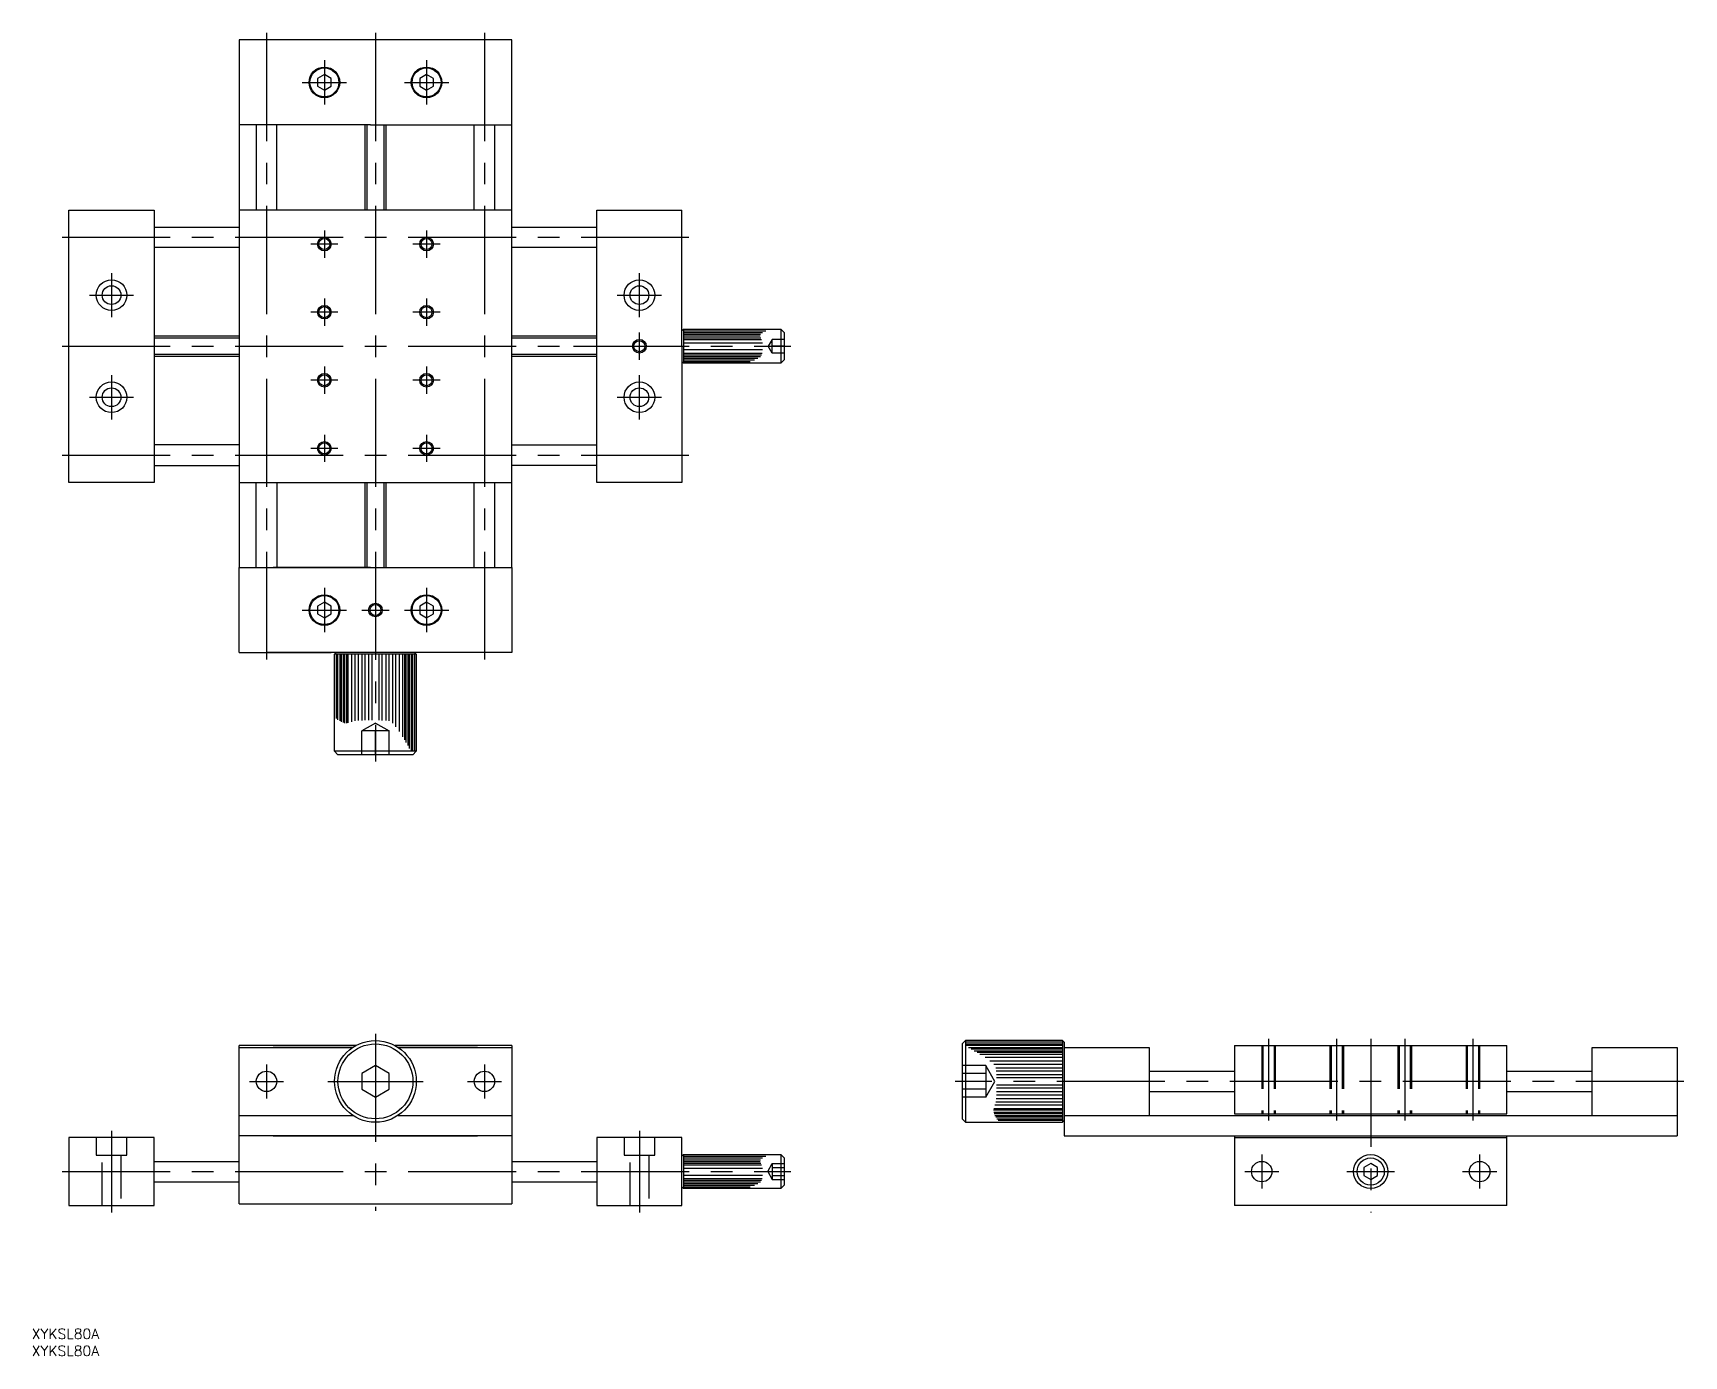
# Model space of a CAD drawing. Extents: x -101 to 384, y -81 to 308.
import ezdxf

# ---------------------------------------------------------------- set-up
doc = ezdxf.new("R2010")
doc.units = 0
for name, pattern in [('CENTER', [50.8, 31.75, -6.35, 6.35, -6.35]), ('DASHED', [19.05, 12.7, -6.35]), ('PHANTOM', [63.5, 31.75, -6.35, 6.35, -6.35, 6.35, -6.35])]:
    doc.linetypes.add(name, pattern=pattern)
doc.layers.get('0').update_dxf_attribs({"linetype": 'CONTINUOUS'})
doc.layers.add('CENTER', color=1, linetype='CONTINUOUS')
doc.styles.get("Standard").update_dxf_attribs({"font": 'txt.shx', "height": 3, "bigfont": 'bigfont.shx'})

# ---------------------------------------------------------------- blocks, each defined once
blk = doc.blocks.new('*U2')
at = {"color": 7, "linetype": 'CONTINUOUS'}
blk.add_text('XYKSL80A', height=3, dxfattribs=at).set_placement((-100.94, -75.66))
blk = doc.blocks.new('*U3')
at = {"color": 7, "linetype": 'CONTINUOUS'}
blk.add_text('XYKSL80A', height=3, dxfattribs=at).set_placement((-100.94, -80.66))

msp = doc.modelspace()

# ---------------------------------------------------------------- linework, layer by layer
at = {"color": 7, "linetype": 'CONTINUOUS'}
for p, q in [((10, 305.95), (-40, 305.95)), ((-40, 305.95), (-40, 280.95)), ((40, 305.95), (10, 305.95)), ((40, 280.95), (40, 305.95)), ((-15, 295.76), (-17, 294.6)), ((-13, 294.6), (-15, 295.76)), ((15, 295.76), (13, 294.6)), ((17, 294.6), (15, 295.76)), ((-17, 294.6), (-17, 292.29)), ((-17, 292.29), (-15, 291.14)), ((-15, 291.14), (-13, 292.29)), ((-13, 292.29), (-13, 294.6)), ((13, 294.6), (13, 292.29)), ((13, 292.29), (15, 291.14)), ((15, 291.14), (17, 292.29)), ((17, 292.29), (17, 294.6)), ((-40, 280.95), (-40, 215.95)), ((-11.5, 280.95), (-40, 280.95)), ((-35, 280.95), (-35, 255.95)), ((-1.5, 280.95), (-30, 280.95)), ((-29, 255.95), (-29, 280.95)), ((-3, 255.95), (-3, 280.95)), ((-1.5, 280.95), (1.5, 280.95)), ((1.5, 280.95), (40, 280.95)), ((3, 280.95), (3, 255.95)), ((29, 255.95), (29, 280.95)), ((35, 280.95), (35, 255.95)), ((40, 215.95), (40, 280.95)), ((-90, 175.95), (-90, 255.95)), ((-90, 255.95), (-65, 255.95)), ((-65, 255.95), (-65, 215.95)), ((40, 255.95), (-40, 255.95)), ((65, 215.95), (65, 255.95)), ((65, 255.95), (90, 255.95)), ((90, 215.95), (90, 255.95)), ((-65, 250.95), (-40, 250.95)), ((40, 250.95), (65, 250.95)), ((-40, 244.95), (-65, 244.95)), ((65, 244.95), (40, 244.95)), ((-65, 218.95), (-40, 218.95)), ((40, 218.95), (65, 218.95)), ((90.5, 220.95), (90, 220.45)), ((90.5, 220.95), (119, 220.95)), ((90.5, 220.95), (90.5, 210.95)), ((119, 220.95), (119, 210.95)), ((120, 219.95), (119, 220.95)), ((120, 219.95), (120, 211.95)), ((-65, 215.95), (-65, 175.95)), ((-40, 215.95), (-40, 150.95)), ((40, 150.95), (40, 215.95)), ((65, 175.95), (65, 215.95)), ((90, 215.95), (90, 175.95)), ((-40, 212.95), (-65, 212.95)), ((65, 212.95), (40, 212.95)), ((90.5, 210.95), (90, 211.45)), ((119, 210.95), (90.5, 210.95)), ((119, 210.95), (120, 211.95)), ((-40, 186.95), (-65, 186.95)), ((40, 186.95), (65, 186.95)), ((-65, 180.95), (-40, 180.95)), ((65, 180.95), (40, 180.95)), ((-65, 175.95), (-90, 175.95)), ((-40, 175.95), (-11.5, 175.95)), ((-35, 175.95), (40, 175.95)), ((-35, 150.95), (-35, 175.95)), ((-29, 175.95), (-29, 150.95)), ((-3, 150.95), (-3, 175.95)), ((3, 175.95), (3, 150.95)), ((29, 150.95), (29, 175.95)), ((35, 175.95), (35, 150.95)), ((90, 175.95), (65, 175.95)), ((-40, 125.95), (-40, 150.95)), ((-40, 150.95), (-11.5, 150.95)), ((-30, 150.95), (-1.5, 150.95)), ((-30, 150.95), (-1.5, 150.95)), ((-1.5, 150.95), (-30, 150.95)), ((-1.5, 150.95), (0, 150.95)), ((0, 150.95), (40, 150.95)), ((40, 150.95), (40, 125.95)), ((-15, 140.76), (-17, 139.6)), ((-13, 139.6), (-15, 140.76)), ((15, 140.76), (13, 139.6)), ((17, 139.6), (15, 140.76)), ((-17, 139.6), (-17, 137.29)), ((-17, 137.29), (-15, 136.14)), ((-15, 136.14), (-13, 137.29)), ((-13, 137.29), (-13, 139.6)), ((13, 139.6), (13, 137.29)), ((13, 137.29), (15, 136.14)), ((15, 136.14), (17, 137.29)), ((17, 137.29), (17, 139.6)), ((-40, 125.95), (-13, 125.95)), ((40, 125.95), (-32, 125.95)), ((-12, 125.45), (-11.5, 125.95)), ((12, 125.45), (-12, 125.45)), ((-12, 96.95), (-12, 125.45)), ((11.5, 125.95), (-11.5, 125.95)), ((12, 125.45), (11.5, 125.95)), ((12, 125.45), (12, 96.95)), ((12, 96.95), (-12, 96.95)), ((-12, 96.95), (-11, 95.95)), ((11, 95.95), (-11, 95.95)), ((11, 95.95), (12, 96.95)), ((-40, -10), (-40, 10.5)), ((-5.81, 10.5), (-40, 10.5)), ((-40, 10), (-6.63, 10)), ((-6.63, 10), (-30, 10)), ((40, 10.5), (5.81, 10.5)), ((30, 10), (6.63, 10)), ((6.63, 10), (40, 10)), ((40, 10.5), (40, -10)), ((172.23, 11), (173.23, 12)), ((172.23, 11), (172.23, -11)), ((201.73, 12), (173.23, 12)), ((173.23, 12), (173.23, -12)), ((201.73, 12), (202.23, 11.5)), ((201.73, 12), (201.73, -12)), ((202.23, 11.5), (202.23, -11.5)), ((202.23, 10), (227.23, 10)), ((227.23, 10), (227.23, -10)), ((252.23, 10.5), (332.23, 10.5)), ((252.23, 10.5), (252.23, -9.5)), ((332.23, -9.5), (332.23, 10.5)), ((357.23, -10), (357.23, 10)), ((357.23, 10), (382.23, 10)), ((382.23, 10), (382.23, -10)), ((0, 4.62), (-4, 2.31)), ((-4, 2.31), (-4, -2.31)), ((4, 2.31), (0, 4.62)), ((4, -2.31), (4, 2.31)), ((227.23, 3), (252.23, 3)), ((332.23, 3), (357.23, 3)), ((-4, -2.31), (0, -4.62)), ((0, -4.62), (4, -2.31)), ((227.23, -3), (252.23, -3)), ((332.23, -3), (357.23, -3)), ((252.23, -9.5), (332.23, -9.5)), ((-40, -10), (-6.63, -10)), ((-40, -36), (-40, -10)), ((6.63, -10), (40, -10)), ((40, -10), (40, -36)), ((173.23, -12), (172.23, -11)), ((173.23, -12), (201.73, -12)), ((201.73, -12), (202.23, -11.5)), ((202.23, -10), (252.23, -10)), ((202.23, -10), (202.23, -16)), ((252.23, -10), (332.23, -10)), ((332.23, -10), (382.23, -10)), ((382.23, -10), (382.23, -16)), ((-65, -16.5), (-90, -16.5)), ((-90, -16.5), (-90, -36.5)), ((-65, -36.5), (-65, -16.5)), ((40, -16), (-40, -16)), ((-30, -16), (30, -16)), ((90, -16.5), (65, -16.5)), ((65, -16.5), (65, -36.5)), ((90, -36.5), (90, -16.5)), ((202.23, -16), (382.23, -16)), ((252.23, -16), (252.23, -36.5)), ((252.23, -16.5), (332.23, -16.5)), ((332.23, -36.5), (332.23, -16)), ((-65, -23.5), (-40, -23.5)), ((40, -23.5), (65, -23.5)), ((90.5, -21.5), (90, -22)), ((90.5, -21.5), (119, -21.5)), ((90.5, -21.5), (90.5, -31.5)), ((119, -21.5), (119, -31.5)), ((120, -22.5), (119, -21.5)), ((120, -22.5), (120, -30.5)), ((292.23, -24.16), (290.23, -25.32)), ((294.23, -25.32), (292.23, -24.16)), ((290.23, -25.32), (290.23, -27.62)), ((290.23, -27.62), (292.23, -28.78)), ((292.23, -28.78), (294.23, -27.62)), ((294.23, -27.62), (294.23, -25.32)), ((-65, -29.5), (-40, -29.5)), ((40, -29.5), (65, -29.5)), ((90.5, -31.5), (90, -31)), ((119, -31.5), (90.5, -31.5)), ((119, -31.5), (120, -30.5)), ((-90, -36.5), (-65, -36.5)), ((-40, -36), (40, -36)), ((65, -36.5), (90, -36.5)), ((332.23, -36.5), (252.23, -36.5))]:
    msp.add_line(p, q, dxfattribs=at)
at = {"color": 3, "linetype": 'CONTINUOUS'}
for p, q in [((-2.46, 255.95), (-2.46, 280.95)), ((2.46, 280.95), (2.46, 255.95)), ((-65, 218.4), (-40, 218.4)), ((40, 218.4), (65, 218.4)), ((-40, 213.49), (-65, 213.49)), ((65, 213.49), (40, 213.49)), ((-2.46, 150.95), (-2.46, 175.95)), ((2.46, 175.95), (2.46, 150.95))]:
    msp.add_line(p, q, dxfattribs=at)
at = {"color": 3, "linetype": 'PHANTOM'}
for p, q in [((90.5, 220.45), (114.67, 220.45)), ((90.5, 219.95), (113.64, 219.95)), ((90.5, 219.45), (113.07, 219.45)), ((90.5, 218.95), (113.01, 218.95)), ((90.5, 218.45), (113.17, 218.45)), ((90.5, 217.95), (113.39, 217.95)), ((90.5, 216.95), (113.65, 216.95)), ((90.5, 214.95), (113.67, 214.95)), ((90.5, 213.95), (113.54, 213.95)), ((90.5, 213.45), (113.37, 213.45)), ((90.5, 212.95), (113.02, 212.95)), ((90.5, 212.45), (112.26, 212.45)), ((90.5, 211.95), (111.26, 211.95)), ((90.5, 211.45), (110.02, 211.45)), ((-11.5, 125.45), (-11.5, 106.57)), ((-11, 106.2), (-11, 125.45)), ((-10.5, 125.45), (-10.5, 105.87)), ((-10, 105.59), (-10, 125.45)), ((-9.5, 125.45), (-9.5, 105.38)), ((-9, 105.25), (-9, 125.45)), ((-8.5, 125.45), (-8.5, 105.24)), ((-8, 105.32), (-8, 125.45)), ((-7, 125.45), (-7, 105.61)), ((-6, 105.87), (-6, 125.45)), ((-5, 105.99), (-5, 125.45)), ((-4, 125.45), (-4, 106.04)), ((-3, 106.06), (-3, 125.45)), ((-2, 125.45), (-2, 106.08)), ((-1, 106.08), (-1, 125.45)), ((1, 125.45), (1, 106.07)), ((2, 106.04), (2, 125.45)), ((3, 125.45), (3, 105.99)), ((4, 105.89), (4, 125.45)), ((5, 125.45), (5, 105.25)), ((6, 104.14), (6, 125.45)), ((7, 125.45), (7, 102.73)), ((8, 101.18), (8, 125.45)), ((8.5, 125.45), (8.5, 100.36)), ((9, 99.53), (9, 125.45)), ((9.5, 125.45), (9.5, 98.68)), ((10, 97.82), (10, 125.45)), ((10.5, 125.45), (10.5, 96.95)), ((11, 96.95), (11, 125.45)), ((11.5, 125.45), (11.5, 96.95)), ((201.73, 11.5), (173.23, 11.5)), ((173.23, 11), (201.73, 11)), ((201.73, 10.5), (173.23, 10.5)), ((174.1, 10), (201.73, 10)), ((201.73, 9.5), (174.96, 9.5)), ((175.8, 9), (201.73, 9)), ((201.73, 8.5), (176.64, 8.5)), ((177.46, 8), (201.73, 8)), ((201.73, 7), (179.01, 7)), ((180.42, 6), (201.73, 6)), ((201.73, 5), (181.53, 5)), ((182.17, 4), (201.73, 4)), ((201.73, 3), (182.27, 3)), ((182.32, 2), (201.73, 2)), ((201.73, 1), (182.35, 1)), ((201.73, -4), (182.31, -4)), ((182.34, -3), (201.73, -3)), ((182.36, -1), (201.73, -1)), ((201.73, -2), (182.36, -2)), ((201.73, -8.5), (181.52, -8.5)), ((181.53, -9), (201.73, -9)), ((181.6, -8), (201.73, -8)), ((201.73, -9.5), (181.65, -9.5)), ((201.73, -7), (181.89, -7)), ((182.14, -6), (201.73, -6)), ((182.27, -5), (201.73, -5)), ((181.87, -10), (201.73, -10)), ((201.73, -10.5), (182.15, -10.5)), ((182.48, -11), (201.73, -11)), ((201.73, -11.5), (182.85, -11.5)), ((90.5, -22), (114.67, -22)), ((90.5, -22.5), (113.64, -22.5)), ((90.5, -23), (113.07, -23)), ((90.5, -23.5), (113.01, -23.5)), ((90.5, -24), (113.17, -24)), ((90.5, -24.5), (113.39, -24.5)), ((90.5, -25.5), (113.65, -25.5)), ((90.5, -27.5), (113.67, -27.5)), ((90.5, -28.5), (113.54, -28.5)), ((90.5, -29), (113.37, -29)), ((90.5, -29.5), (113.02, -29.5)), ((90.5, -30), (112.26, -30)), ((90.5, -30.5), (111.26, -30.5)), ((90.5, -31), (110.02, -31))]:
    msp.add_line(p, q, dxfattribs=at)
at = {"color": 3, "linetype": 'DASHED'}
for p, q in [((116.5, 213.94), (115.34, 215.95)), ((116.5, 217.94), (115.35, 215.94)), ((116.5, 213.94), (116.5, 217.94)), ((120, 217.94), (116.5, 217.94)), ((120, 215.95), (116.5, 215.95)), ((120, 213.94), (116.5, 213.94)), ((0, 105.26), (-4, 102.95)), ((-4, 95.95), (-4, 102.95)), ((4, 102.95), (-4, 102.95)), ((0, 105.26), (4, 102.95)), ((0, 95.95), (0, 102.95)), ((4, 95.95), (4, 102.95)), ((260.23, 10.5), (260.23, -9.5)), ((260.6, 10.5), (260.6, -9.5)), ((263.85, 10.5), (263.85, -9.5)), ((264.23, 10.5), (264.23, -9.5)), ((280.23, 10.5), (280.23, -9.5)), ((280.6, 10.5), (280.6, -9.5)), ((283.85, 10.5), (283.85, -9.5)), ((284.23, 10.5), (284.23, -9.5)), ((300.23, 10.5), (300.23, -9.5)), ((300.6, 10.5), (300.6, -9.5)), ((303.85, 10.5), (303.85, -9.5)), ((304.23, 10.5), (304.23, -9.5)), ((320.23, 10.5), (320.23, -9.5)), ((320.6, 10.5), (320.6, -9.5)), ((323.85, 10.5), (323.85, -9.5)), ((324.23, 10.5), (324.23, -9.5)), ((179.23, 4.62), (172.23, 4.62)), ((179.23, 2.31), (172.23, 2.31)), ((181.89, 0), (179.23, 4.62)), ((179.23, 4.62), (179.23, -4.62)), ((179.23, -4.62), (181.89, 0)), ((179.23, -2.31), (172.23, -2.31)), ((179.23, -4.62), (172.23, -4.62)), ((-82, -16.5), (-82, -21.7)), ((-73, -21.7), (-73, -16.5)), ((73, -16.5), (73, -21.7)), ((82, -21.7), (82, -16.5)), ((-82, -21.7), (-73, -21.7)), ((-80.25, -36.5), (-80.25, -21.7)), ((-74.75, -21.7), (-74.75, -36.5)), ((73, -21.7), (82, -21.7)), ((74.75, -36.5), (74.75, -21.7)), ((80.25, -21.7), (80.25, -36.5)), ((115.17, -26.47), (116.5, -24.16)), ((116.5, -24.16), (116.5, -28.78)), ((116.5, -24.16), (120, -24.16)), ((115.17, -26.47), (116.5, -28.78)), ((116.5, -25.32), (120, -25.32)), ((116.5, -27.62), (120, -27.62)), ((116.5, -28.78), (120, -28.78))]:
    msp.add_line(p, q, dxfattribs=at)
at = {"color": 7, "linetype": 'CONTINUOUS'}
for centre, radius in [((-15, 293.45), 4.5), ((-15, 293.45), 4.25), ((15, 293.45), 4.5), ((15, 293.45), 4.25), ((-15, 245.95), 1.62), ((15, 245.95), 1.62), ((-77.5, 230.95), 4.5), ((-77.5, 230.95), 4.5), ((-77.5, 230.95), 2.75), ((-77.5, 230.95), 2.75), ((77.5, 230.95), 4.5), ((77.5, 230.95), 2.75), ((-15, 225.95), 1.62), ((15, 225.95), 1.62), ((77.5, 215.95), 1.62), ((-77.5, 200.95), 4.5), ((-77.5, 200.95), 2.75), ((-15, 205.95), 1.62), ((15, 205.95), 1.62), ((77.5, 200.95), 4.5), ((77.5, 200.95), 2.75), ((-15, 185.95), 1.62), ((15, 185.95), 1.62), ((-15, 138.45), 4.5), ((-15, 138.45), 4.25), ((15, 138.45), 4.5), ((15, 138.45), 4.25), ((0, 138.45), 1.62), ((0, 0), 12), ((0, 0), 11), ((-32, 0), 3), ((32, 0), 3), ((260.23, -26.5), 3), ((292.23, -26.5), 5), ((292.23, -26.5), 4), ((324.23, -26.5), 3)]:
    msp.add_circle(centre, radius, dxfattribs=at)
at = {"color": 3, "linetype": 'CONTINUOUS'}
for centre in [(-15, 245.95), (15, 245.95), (-15, 225.95), (15, 225.95), (77.5, 215.95), (-15, 205.95), (15, 205.95), (-15, 185.95), (15, 185.95), (0, 138.45)]:
    msp.add_circle(centre, 2, dxfattribs=at)
at = {"layer": 'CENTER', "color": 1, "linetype": 'CENTER'}
for p, q in [((-32, 307.95), (-32, 123.95)), ((0, 307.95), (0, 93.95)), ((32, 307.95), (32, 123.95)), ((-15, 299.95), (-15, 286.95)), ((15, 299.95), (15, 286.95)), ((-21.5, 293.45), (-8.5, 293.45)), ((8.5, 293.45), (21.5, 293.45)), ((-92, 247.95), (92, 247.95)), ((-15, 249.95), (-15, 241.95)), ((15, 249.95), (15, 241.95)), ((-11, 245.95), (-19, 245.95)), ((19, 245.95), (11, 245.95)), ((-77.5, 237.45), (-77.5, 224.45)), ((77.5, 224.45), (77.5, 237.45)), ((-84, 230.95), (-71, 230.95)), ((-15, 229.95), (-15, 221.95)), ((15, 229.95), (15, 221.95)), ((71, 230.95), (84, 230.95)), ((-11, 225.95), (-19, 225.95)), ((19, 225.95), (11, 225.95)), ((77.5, 211.95), (77.5, 219.95)), ((-92, 215.95), (122, 215.95)), ((58.19, 215.95), (65, 215.95)), ((75.5, 215.95), (75.8, 215.95)), ((75.5, 215.95), (75.8, 215.95)), ((79.2, 215.95), (79.5, 215.95)), ((79.2, 215.95), (79.5, 215.95)), ((-15, 209.95), (-15, 201.95)), ((15, 209.95), (15, 201.95)), ((-77.5, 207.45), (-77.5, 194.45)), ((-11, 205.95), (-19, 205.95)), ((19, 205.95), (11, 205.95)), ((77.5, 194.45), (77.5, 207.45)), ((-84, 200.95), (-71, 200.95)), ((71, 200.95), (84, 200.95)), ((-15, 189.95), (-15, 181.95)), ((15, 189.95), (15, 181.95)), ((-11, 185.95), (-19, 185.95)), ((19, 185.95), (11, 185.95)), ((-92, 183.95), (92, 183.95)), ((-15, 144.95), (-15, 131.95)), ((15, 144.95), (15, 131.95)), ((-21.5, 138.45), (-8.5, 138.45)), ((-4, 138.45), (4, 138.45)), ((8.5, 138.45), (21.5, 138.45)), ((0, 14), (0, -38)), ((262.23, 12.5), (262.23, -11.5)), ((282.23, 12.5), (282.23, -11.5)), ((292.23, 12.5), (292.23, -38.5)), ((302.23, 12.5), (302.23, -11.5)), ((322.23, 12.5), (322.23, -11.5)), ((-32, 5), (-32, -5)), ((32, 5), (32, -5)), ((-37, 0), (-27, 0)), ((-14, 0), (14, 0)), ((27, 0), (37, 0)), ((384.23, 0), (170.23, 0)), ((-77.5, -14.5), (-77.5, -38.5)), ((77.5, -14.5), (77.5, -38.5)), ((260.23, -21.5), (260.23, -31.5)), ((324.23, -21.5), (324.23, -31.5)), ((-92, -26.5), (122, -26.5)), ((255.23, -26.5), (265.23, -26.5)), ((285.23, -26.5), (299.23, -26.5)), ((319.23, -26.5), (329.23, -26.5))]:
    msp.add_line(p, q, dxfattribs=at)

# ---------------------------------------------------------------- block references
at = {"color": 7, "linetype": 'CONTINUOUS'}
for name in ['*U2', '*U3']:
    msp.add_blockref(name, (0, 0), dxfattribs=at)

doc.saveas('drawing.dxf')
